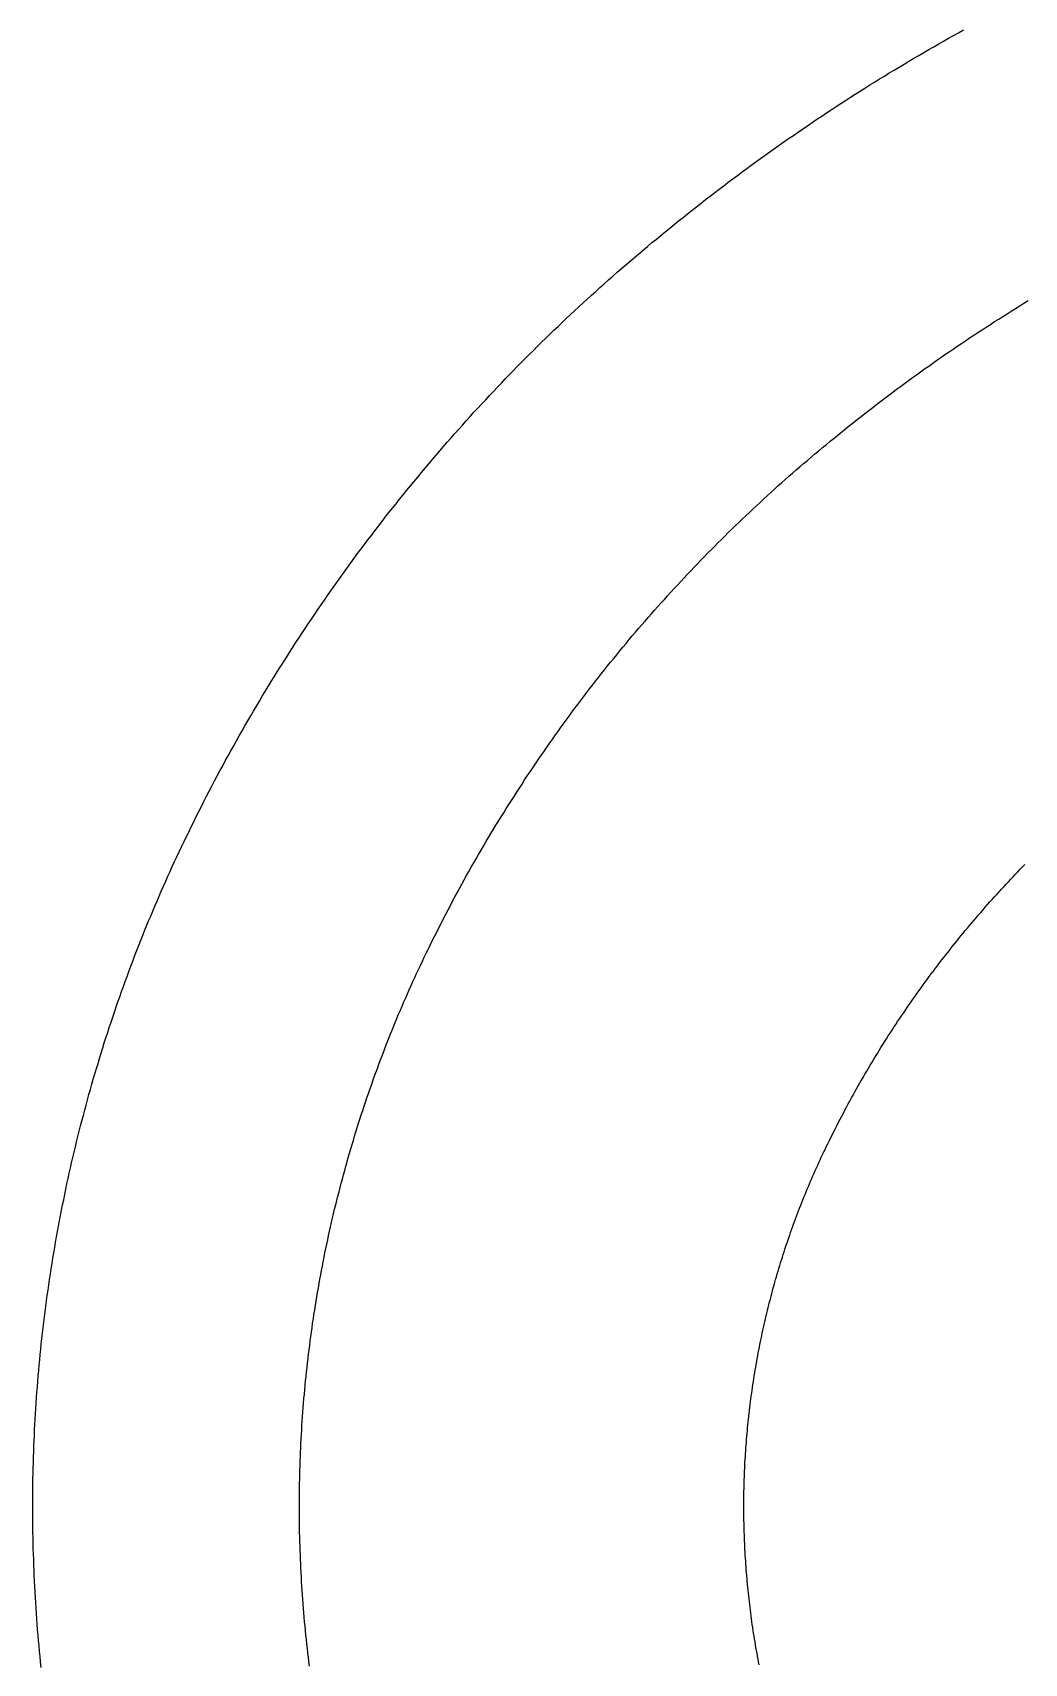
# Model space of a CAD drawing. Header units: millimetres. Extents: x 340 to 1003762, y 22 to 362022.
# Drawn here: x 613141.2 to 613238.7, y 290701.3 to 290861.5 of the extents above; entities that cross this region are included whole.
import ezdxf

# ---------------------------------------------------------------- set-up
doc = ezdxf.new("R2010")
doc.units = ezdxf.units.MM
for name, color, linetype in [('A-DEMOLICION SV', 40, 'Continuous'), ('LSBB_P_002 - PLANTA 1° NIVEL SALA DE VENTAS$0$A-Equipamiento acero inox', 8, 'Continuous'), ('LSBB_P_002 - PLANTA 1° NIVEL SALA DE VENTAS$0$A-TRAS-EQPM', 8, 'Continuous')]:
    doc.layers.add(name, color=color, linetype=linetype)

# ---------------------------------------------------------------- blocks, each defined once
blk = doc.blocks.new('LSBB_P_002 - PLANTA 1° NIVEL SALA DE VENTAS$0$laminadora')
at = {"layer": 'LSBB_P_002 - PLANTA 1° NIVEL SALA DE VENTAS$0$A-TRAS-EQPM'}
for p, q in [((-175632.964, 30483.412), (-175633.013, 30483.439)), ((-175632.915, 30483.385), (-175632.964, 30483.412)), ((-175632.865, 30483.357), (-175632.915, 30483.385)), ((-175632.817, 30483.33), (-175632.865, 30483.357)), ((-175632.768, 30483.302), (-175632.817, 30483.33)), ((-175632.719, 30483.274), (-175632.768, 30483.302)), ((-175632.67, 30483.246), (-175632.719, 30483.274)), ((-175632.621, 30483.217), (-175632.67, 30483.246)), ((-175632.573, 30483.189), (-175632.621, 30483.217)), ((-175632.524, 30483.161), (-175632.573, 30483.189)), ((-175632.476, 30483.132), (-175632.524, 30483.161)), ((-175632.428, 30483.103), (-175632.476, 30483.132)), ((-175632.379, 30483.074), (-175632.428, 30483.103)), ((-175632.331, 30483.045), (-175632.379, 30483.074)), ((-175632.283, 30483.016), (-175632.331, 30483.045)), ((-175632.235, 30482.986), (-175632.283, 30483.016)), ((-175632.187, 30482.957), (-175632.235, 30482.986)), ((-175632.139, 30482.927), (-175632.187, 30482.957)), ((-175632.092, 30482.898), (-175632.139, 30482.927)), ((-175632.044, 30482.868), (-175632.092, 30482.898)), ((-175631.996, 30482.838), (-175632.044, 30482.868)), ((-175631.949, 30482.807), (-175631.996, 30482.838)), ((-175631.902, 30482.777), (-175631.949, 30482.807)), ((-175631.854, 30482.747), (-175631.902, 30482.777)), ((-175631.807, 30482.716), (-175631.854, 30482.747)), ((-175631.76, 30482.685), (-175631.807, 30482.716)), ((-175631.713, 30482.655), (-175631.76, 30482.685)), ((-175631.666, 30482.624), (-175631.713, 30482.655)), ((-175631.619, 30482.592), (-175631.666, 30482.624)), ((-175631.572, 30482.561), (-175631.619, 30482.592)), ((-175631.526, 30482.53), (-175631.572, 30482.561)), ((-175631.479, 30482.498), (-175631.526, 30482.53)), ((-175631.432, 30482.467), (-175631.479, 30482.498)), ((-175631.386, 30482.435), (-175631.432, 30482.467)), ((-175631.34, 30482.403), (-175631.386, 30482.435)), ((-175631.293, 30482.371), (-175631.34, 30482.403)), ((-175631.247, 30482.339), (-175631.293, 30482.371)), ((-175631.201, 30482.306), (-175631.247, 30482.339)), ((-175631.155, 30482.274), (-175631.201, 30482.306)), ((-175631.109, 30482.241), (-175631.155, 30482.274)), ((-175631.064, 30482.208), (-175631.109, 30482.241)), ((-175631.018, 30482.176), (-175631.064, 30482.208)), ((-175630.972, 30482.143), (-175631.018, 30482.176)), ((-175630.927, 30482.11), (-175630.972, 30482.143)), ((-175630.882, 30482.076), (-175630.927, 30482.11)), ((-175630.836, 30482.043), (-175630.882, 30482.076)), ((-175630.791, 30482.009), (-175630.836, 30482.043)), ((-175630.746, 30481.976), (-175630.791, 30482.009)), ((-175630.701, 30481.942), (-175630.746, 30481.976)), ((-175630.656, 30481.908), (-175630.701, 30481.942)), ((-175630.611, 30481.874), (-175630.656, 30481.908)), ((-175630.567, 30481.84), (-175630.611, 30481.874)), ((-175630.522, 30481.806), (-175630.567, 30481.84)), ((-175630.477, 30481.771), (-175630.522, 30481.806)), ((-175630.433, 30481.737), (-175630.477, 30481.771)), ((-175630.389, 30481.702), (-175630.433, 30481.737)), ((-175630.345, 30481.667), (-175630.389, 30481.702)), ((-175630.3, 30481.632), (-175630.345, 30481.667)), ((-175630.256, 30481.597), (-175630.3, 30481.632)), ((-175630.213, 30481.562), (-175630.256, 30481.597)), ((-175630.169, 30481.527), (-175630.213, 30481.562)), ((-175630.125, 30481.491), (-175630.169, 30481.527)), ((-175630.081, 30481.456), (-175630.125, 30481.491)), ((-175630.038, 30481.42), (-175630.081, 30481.456)), ((-175629.994, 30481.384), (-175630.038, 30481.42)), ((-175629.951, 30481.349), (-175629.994, 30481.384)), ((-175629.908, 30481.312), (-175629.951, 30481.349)), ((-175629.865, 30481.276), (-175629.908, 30481.312)), ((-175629.822, 30481.24), (-175629.865, 30481.276)), ((-175629.779, 30481.204), (-175629.822, 30481.24)), ((-175629.736, 30481.167), (-175629.779, 30481.204)), ((-175629.694, 30481.13), (-175629.736, 30481.167)), ((-175629.651, 30481.094), (-175629.694, 30481.13)), ((-175629.609, 30481.057), (-175629.651, 30481.094)), ((-175629.566, 30481.02), (-175629.609, 30481.057)), ((-175629.524, 30480.982), (-175629.566, 30481.02)), ((-175629.482, 30480.945), (-175629.524, 30480.982)), ((-175629.44, 30480.908), (-175629.482, 30480.945)), ((-175629.398, 30480.87), (-175629.44, 30480.908)), ((-175629.357, 30480.832), (-175629.398, 30480.87)), ((-175633.605, 30480.753), (-175633.647, 30480.779)), ((-175633.564, 30480.728), (-175633.605, 30480.753)), ((-175633.523, 30480.702), (-175633.564, 30480.728)), ((-175633.481, 30480.676), (-175633.523, 30480.702)), ((-175629.315, 30480.794), (-175629.357, 30480.832)), ((-175629.274, 30480.756), (-175629.315, 30480.794)), ((-175629.232, 30480.718), (-175629.274, 30480.756)), ((-175629.191, 30480.68), (-175629.232, 30480.718)), ((-175633.44, 30480.65), (-175633.481, 30480.676)), ((-175633.399, 30480.624), (-175633.44, 30480.65)), ((-175633.358, 30480.598), (-175633.399, 30480.624)), ((-175633.317, 30480.572), (-175633.358, 30480.598)), ((-175633.276, 30480.545), (-175633.317, 30480.572)), ((-175633.235, 30480.519), (-175633.276, 30480.545)), ((-175629.15, 30480.642), (-175629.191, 30480.68)), ((-175629.109, 30480.603), (-175629.15, 30480.642)), ((-175629.068, 30480.564), (-175629.109, 30480.603)), ((-175629.028, 30480.526), (-175629.068, 30480.564)), ((-175633.194, 30480.492), (-175633.235, 30480.519)), ((-175633.153, 30480.466), (-175633.194, 30480.492)), ((-175633.112, 30480.439), (-175633.153, 30480.466)), ((-175633.072, 30480.412), (-175633.112, 30480.439)), ((-175633.031, 30480.385), (-175633.072, 30480.412)), ((-175632.991, 30480.357), (-175633.031, 30480.385)), ((-175628.987, 30480.487), (-175629.028, 30480.526)), ((-175628.947, 30480.448), (-175628.987, 30480.487)), ((-175628.906, 30480.408), (-175628.947, 30480.448)), ((-175628.866, 30480.369), (-175628.906, 30480.408)), ((-175632.95, 30480.33), (-175632.991, 30480.357)), ((-175632.91, 30480.303), (-175632.95, 30480.33)), ((-175632.87, 30480.275), (-175632.91, 30480.303)), ((-175632.83, 30480.248), (-175632.87, 30480.275)), ((-175632.79, 30480.22), (-175632.83, 30480.248)), ((-175632.75, 30480.192), (-175632.79, 30480.22)), ((-175628.826, 30480.33), (-175628.866, 30480.369)), ((-175628.786, 30480.29), (-175628.826, 30480.33)), ((-175628.746, 30480.25), (-175628.786, 30480.29)), ((-175628.706, 30480.211), (-175628.746, 30480.25)), ((-175632.71, 30480.164), (-175632.75, 30480.192)), ((-175632.67, 30480.136), (-175632.71, 30480.164)), ((-175632.63, 30480.108), (-175632.67, 30480.136)), ((-175632.591, 30480.079), (-175632.63, 30480.108)), ((-175632.551, 30480.051), (-175632.591, 30480.079)), ((-175628.667, 30480.171), (-175628.706, 30480.211)), ((-175628.627, 30480.13), (-175628.667, 30480.171)), ((-175628.588, 30480.09), (-175628.627, 30480.13)), ((-175628.549, 30480.05), (-175628.588, 30480.09)), ((-175632.512, 30480.022), (-175632.551, 30480.051)), ((-175632.472, 30479.993), (-175632.512, 30480.022)), ((-175632.433, 30479.965), (-175632.472, 30479.993)), ((-175632.394, 30479.936), (-175632.433, 30479.965)), ((-175632.355, 30479.907), (-175632.394, 30479.936)), ((-175632.316, 30479.878), (-175632.355, 30479.907)), ((-175628.51, 30480.009), (-175628.549, 30480.05)), ((-175628.471, 30479.969), (-175628.51, 30480.009)), ((-175628.432, 30479.928), (-175628.471, 30479.969)), ((-175628.394, 30479.887), (-175628.432, 30479.928)), ((-175632.277, 30479.848), (-175632.316, 30479.878)), ((-175632.238, 30479.819), (-175632.277, 30479.848)), ((-175632.199, 30479.79), (-175632.238, 30479.819)), ((-175632.16, 30479.76), (-175632.199, 30479.79)), ((-175632.122, 30479.73), (-175632.16, 30479.76)), ((-175628.355, 30479.846), (-175628.394, 30479.887)), ((-175628.317, 30479.805), (-175628.355, 30479.846)), ((-175628.278, 30479.764), (-175628.317, 30479.805)), ((-175628.24, 30479.723), (-175628.278, 30479.764)), ((-175632.083, 30479.7), (-175632.122, 30479.73)), ((-175632.044, 30479.671), (-175632.083, 30479.7)), ((-175632.006, 30479.641), (-175632.044, 30479.671)), ((-175631.968, 30479.61), (-175632.006, 30479.641)), ((-175631.93, 30479.58), (-175631.968, 30479.61)), ((-175631.891, 30479.55), (-175631.93, 30479.58)), ((-175628.202, 30479.681), (-175628.24, 30479.723)), ((-175628.164, 30479.64), (-175628.202, 30479.681)), ((-175628.127, 30479.598), (-175628.164, 30479.64)), ((-175628.089, 30479.556), (-175628.127, 30479.598)), ((-175631.853, 30479.519), (-175631.891, 30479.55)), ((-175631.815, 30479.489), (-175631.853, 30479.519)), ((-175631.778, 30479.458), (-175631.815, 30479.489)), ((-175631.74, 30479.427), (-175631.778, 30479.458)), ((-175631.702, 30479.396), (-175631.74, 30479.427)), ((-175628.052, 30479.514), (-175628.089, 30479.556)), ((-175628.014, 30479.472), (-175628.052, 30479.514)), ((-175627.977, 30479.43), (-175628.014, 30479.472)), ((-175627.94, 30479.388), (-175627.977, 30479.43)), ((-175631.665, 30479.365), (-175631.702, 30479.396)), ((-175631.627, 30479.334), (-175631.665, 30479.365)), ((-175631.59, 30479.303), (-175631.627, 30479.334)), ((-175631.552, 30479.272), (-175631.59, 30479.303)), ((-175631.515, 30479.24), (-175631.552, 30479.272)), ((-175627.903, 30479.345), (-175627.94, 30479.388)), ((-175627.866, 30479.303), (-175627.903, 30479.345)), ((-175627.83, 30479.26), (-175627.866, 30479.303)), ((-175627.793, 30479.217), (-175627.83, 30479.26)), ((-175631.478, 30479.209), (-175631.515, 30479.24)), ((-175631.441, 30479.177), (-175631.478, 30479.209)), ((-175631.405, 30479.146), (-175631.441, 30479.177)), ((-175631.368, 30479.115), (-175631.405, 30479.146)), ((-175631.332, 30479.083), (-175631.368, 30479.115)), ((-175627.757, 30479.174), (-175627.793, 30479.217)), ((-175627.721, 30479.131), (-175627.757, 30479.174)), ((-175627.685, 30479.088), (-175627.721, 30479.131)), ((-175631.296, 30479.052), (-175631.332, 30479.083)), ((-175631.261, 30479.02), (-175631.296, 30479.052)), ((-175631.225, 30478.988), (-175631.261, 30479.02)), ((-175631.189, 30478.957), (-175631.225, 30478.988)), ((-175631.154, 30478.925), (-175631.189, 30478.957)), ((-175627.649, 30479.045), (-175627.685, 30479.088)), ((-175627.613, 30479.002), (-175627.649, 30479.045)), ((-175627.577, 30478.958), (-175627.613, 30479.002)), ((-175627.542, 30478.915), (-175627.577, 30478.958)), ((-175631.118, 30478.892), (-175631.154, 30478.925)), ((-175631.083, 30478.86), (-175631.118, 30478.892)), ((-175631.048, 30478.828), (-175631.083, 30478.86)), ((-175631.013, 30478.796), (-175631.048, 30478.828)), ((-175630.977, 30478.763), (-175631.013, 30478.796)), ((-175627.506, 30478.871), (-175627.542, 30478.915)), ((-175627.471, 30478.827), (-175627.506, 30478.871)), ((-175627.436, 30478.783), (-175627.471, 30478.827)), ((-175627.401, 30478.739), (-175627.436, 30478.783)), ((-175630.943, 30478.73), (-175630.977, 30478.763)), ((-175630.908, 30478.698), (-175630.943, 30478.73)), ((-175630.873, 30478.665), (-175630.908, 30478.698)), ((-175630.838, 30478.632), (-175630.873, 30478.665)), ((-175630.804, 30478.599), (-175630.838, 30478.632)), ((-175627.366, 30478.695), (-175627.401, 30478.739)), ((-175627.331, 30478.651), (-175627.366, 30478.695)), ((-175627.297, 30478.606), (-175627.331, 30478.651)), ((-175630.77, 30478.566), (-175630.804, 30478.599)), ((-175630.735, 30478.532), (-175630.77, 30478.566)), ((-175630.701, 30478.499), (-175630.735, 30478.532)), ((-175630.667, 30478.465), (-175630.701, 30478.499)), ((-175630.633, 30478.432), (-175630.667, 30478.465)), ((-175627.263, 30478.562), (-175627.297, 30478.606)), ((-175627.228, 30478.517), (-175627.263, 30478.562)), ((-175627.194, 30478.472), (-175627.228, 30478.517)), ((-175627.16, 30478.428), (-175627.194, 30478.472)), ((-175630.599, 30478.398), (-175630.633, 30478.432)), ((-175630.565, 30478.364), (-175630.599, 30478.398)), ((-175630.532, 30478.33), (-175630.565, 30478.364)), ((-175630.498, 30478.296), (-175630.532, 30478.33)), ((-175630.465, 30478.262), (-175630.498, 30478.296)), ((-175627.126, 30478.383), (-175627.16, 30478.428)), ((-175627.093, 30478.338), (-175627.126, 30478.383)), ((-175627.059, 30478.293), (-175627.093, 30478.338)), ((-175627.026, 30478.247), (-175627.059, 30478.293)), ((-175630.432, 30478.227), (-175630.465, 30478.262)), ((-175630.398, 30478.193), (-175630.432, 30478.227)), ((-175630.365, 30478.159), (-175630.398, 30478.193)), ((-175630.332, 30478.124), (-175630.365, 30478.159)), ((-175626.993, 30478.202), (-175627.026, 30478.247)), ((-175626.959, 30478.156), (-175626.993, 30478.202)), ((-175626.927, 30478.111), (-175626.959, 30478.156)), ((-175630.3, 30478.089), (-175630.332, 30478.124)), ((-175630.267, 30478.054), (-175630.3, 30478.089)), ((-175630.234, 30478.019), (-175630.267, 30478.054)), ((-175630.202, 30477.984), (-175630.234, 30478.019)), ((-175630.169, 30477.949), (-175630.202, 30477.984)), ((-175626.894, 30478.065), (-175626.927, 30478.111)), ((-175626.861, 30478.019), (-175626.894, 30478.065)), ((-175626.829, 30477.974), (-175626.861, 30478.019)), ((-175626.796, 30477.928), (-175626.829, 30477.974)), ((-175630.137, 30477.914), (-175630.169, 30477.949)), ((-175630.105, 30477.879), (-175630.137, 30477.914)), ((-175630.073, 30477.843), (-175630.105, 30477.879)), ((-175630.041, 30477.808), (-175630.073, 30477.843)), ((-175626.764, 30477.881), (-175626.796, 30477.928)), ((-175626.732, 30477.835), (-175626.764, 30477.881)), ((-175626.7, 30477.789), (-175626.732, 30477.835)), ((-175630.009, 30477.772), (-175630.041, 30477.808)), ((-175629.977, 30477.736), (-175630.009, 30477.772)), ((-175629.946, 30477.7), (-175629.977, 30477.736)), ((-175629.914, 30477.665), (-175629.946, 30477.7)), ((-175629.883, 30477.628), (-175629.914, 30477.665)), ((-175626.668, 30477.743), (-175626.7, 30477.789)), ((-175626.637, 30477.696), (-175626.668, 30477.743)), ((-175626.605, 30477.649), (-175626.637, 30477.696)), ((-175626.574, 30477.603), (-175626.605, 30477.649)), ((-175629.851, 30477.592), (-175629.883, 30477.628)), ((-175629.82, 30477.556), (-175629.851, 30477.592)), ((-175629.789, 30477.52), (-175629.82, 30477.556)), ((-175629.758, 30477.483), (-175629.789, 30477.52)), ((-175626.543, 30477.556), (-175626.574, 30477.603)), ((-175626.512, 30477.509), (-175626.543, 30477.556)), ((-175626.481, 30477.462), (-175626.512, 30477.509)), ((-175629.728, 30477.447), (-175629.758, 30477.483)), ((-175629.697, 30477.41), (-175629.728, 30477.447)), ((-175629.666, 30477.373), (-175629.697, 30477.41)), ((-175629.636, 30477.336), (-175629.666, 30477.373)), ((-175629.606, 30477.299), (-175629.636, 30477.336)), ((-175626.45, 30477.415), (-175626.481, 30477.462)), ((-175626.42, 30477.368), (-175626.45, 30477.415)), ((-175626.389, 30477.32), (-175626.42, 30477.368)), ((-175629.575, 30477.262), (-175629.606, 30477.299)), ((-175629.545, 30477.225), (-175629.575, 30477.262)), ((-175629.515, 30477.188), (-175629.545, 30477.225)), ((-175629.485, 30477.151), (-175629.515, 30477.188)), ((-175626.359, 30477.273), (-175626.389, 30477.32)), ((-175626.329, 30477.225), (-175626.359, 30477.273)), ((-175626.299, 30477.178), (-175626.329, 30477.225)), ((-175626.269, 30477.13), (-175626.299, 30477.178)), ((-175629.456, 30477.113), (-175629.485, 30477.151)), ((-175629.426, 30477.076), (-175629.456, 30477.113)), ((-175629.397, 30477.038), (-175629.426, 30477.076)), ((-175629.367, 30477), (-175629.397, 30477.038)), ((-175626.239, 30477.082), (-175626.269, 30477.13)), ((-175626.21, 30477.035), (-175626.239, 30477.082)), ((-175626.181, 30476.987), (-175626.21, 30477.035)), ((-175629.338, 30476.962), (-175629.367, 30477)), ((-175629.309, 30476.925), (-175629.338, 30476.962)), ((-175629.28, 30476.887), (-175629.309, 30476.925)), ((-175629.251, 30476.848), (-175629.28, 30476.887)), ((-175629.222, 30476.81), (-175629.251, 30476.848)), ((-175626.151, 30476.938), (-175626.181, 30476.987)), ((-175626.122, 30476.89), (-175626.151, 30476.938)), ((-175626.094, 30476.842), (-175626.122, 30476.89)), ((-175629.194, 30476.772), (-175629.222, 30476.81)), ((-175629.165, 30476.734), (-175629.194, 30476.772)), ((-175629.137, 30476.695), (-175629.165, 30476.734)), ((-175629.109, 30476.657), (-175629.137, 30476.695)), ((-175626.065, 30476.794), (-175626.094, 30476.842)), ((-175626.036, 30476.745), (-175626.065, 30476.794)), ((-175626.008, 30476.697), (-175626.036, 30476.745)), ((-175625.98, 30476.648), (-175626.008, 30476.697)), ((-175629.08, 30476.618), (-175629.109, 30476.657)), ((-175629.052, 30476.579), (-175629.08, 30476.618)), ((-175629.025, 30476.54), (-175629.052, 30476.579)), ((-175628.997, 30476.501), (-175629.025, 30476.54)), ((-175625.952, 30476.599), (-175625.98, 30476.648)), ((-175625.924, 30476.551), (-175625.952, 30476.599)), ((-175625.896, 30476.502), (-175625.924, 30476.551)), ((-175628.969, 30476.462), (-175628.997, 30476.501)), ((-175628.942, 30476.423), (-175628.969, 30476.462)), ((-175628.914, 30476.384), (-175628.942, 30476.423)), ((-175628.887, 30476.345), (-175628.914, 30476.384)), ((-175625.868, 30476.453), (-175625.896, 30476.502)), ((-175625.841, 30476.404), (-175625.868, 30476.453)), ((-175625.814, 30476.354), (-175625.841, 30476.404)), ((-175628.86, 30476.306), (-175628.887, 30476.345)), ((-175628.833, 30476.266), (-175628.86, 30476.306)), ((-175628.806, 30476.227), (-175628.833, 30476.266)), ((-175628.779, 30476.187), (-175628.806, 30476.227)), ((-175625.786, 30476.305), (-175625.814, 30476.354)), ((-175625.759, 30476.256), (-175625.786, 30476.305)), ((-175625.733, 30476.206), (-175625.759, 30476.256)), ((-175628.753, 30476.147), (-175628.779, 30476.187)), ((-175628.726, 30476.107), (-175628.753, 30476.147)), ((-175628.7, 30476.068), (-175628.726, 30476.107)), ((-175628.674, 30476.028), (-175628.7, 30476.068)), ((-175625.706, 30476.157), (-175625.733, 30476.206)), ((-175625.679, 30476.107), (-175625.706, 30476.157)), ((-175625.653, 30476.058), (-175625.679, 30476.107)), ((-175625.627, 30476.008), (-175625.653, 30476.058)), ((-175628.648, 30475.988), (-175628.674, 30476.028)), ((-175628.622, 30475.947), (-175628.648, 30475.988)), ((-175628.596, 30475.907), (-175628.622, 30475.947)), ((-175628.57, 30475.867), (-175628.596, 30475.907)), ((-175625.601, 30475.958), (-175625.627, 30476.008)), ((-175625.575, 30475.908), (-175625.601, 30475.958)), ((-175625.549, 30475.858), (-175625.575, 30475.908)), ((-175628.544, 30475.827), (-175628.57, 30475.867)), ((-175628.519, 30475.786), (-175628.544, 30475.827)), ((-175628.494, 30475.746), (-175628.519, 30475.786)), ((-175628.468, 30475.705), (-175628.494, 30475.746)), ((-175625.524, 30475.808), (-175625.549, 30475.858)), ((-175625.498, 30475.758), (-175625.524, 30475.808)), ((-175625.473, 30475.708), (-175625.498, 30475.758)), ((-175628.443, 30475.664), (-175628.468, 30475.705)), ((-175628.418, 30475.623), (-175628.443, 30475.664)), ((-175628.394, 30475.583), (-175628.418, 30475.623)), ((-175628.369, 30475.542), (-175628.394, 30475.583)), ((-175625.448, 30475.657), (-175625.473, 30475.708)), ((-175625.423, 30475.607), (-175625.448, 30475.657)), ((-175625.399, 30475.556), (-175625.423, 30475.607)), ((-175628.344, 30475.501), (-175628.369, 30475.542)), ((-175628.32, 30475.46), (-175628.344, 30475.501)), ((-175628.296, 30475.418), (-175628.32, 30475.46)), ((-175628.272, 30475.377), (-175628.296, 30475.418)), ((-175625.374, 30475.506), (-175625.399, 30475.556)), ((-175625.351, 30475.458), (-175625.374, 30475.506)), ((-175625.328, 30475.41), (-175625.351, 30475.458)), ((-175625.305, 30475.362), (-175625.328, 30475.41)), ((-175628.248, 30475.336), (-175628.272, 30475.377)), ((-175628.224, 30475.294), (-175628.248, 30475.336)), ((-175628.2, 30475.253), (-175628.224, 30475.294)), ((-175628.176, 30475.211), (-175628.2, 30475.253)), ((-175625.283, 30475.314), (-175625.305, 30475.362)), ((-175625.26, 30475.266), (-175625.283, 30475.314)), ((-175625.238, 30475.217), (-175625.26, 30475.266)), ((-175633.593, 30475.214), (-175633.616, 30475.238)), ((-175633.569, 30475.19), (-175633.593, 30475.214)), ((-175633.546, 30475.166), (-175633.569, 30475.19)), ((-175633.523, 30475.141), (-175633.546, 30475.166)), ((-175633.499, 30475.117), (-175633.523, 30475.141)), ((-175633.476, 30475.092), (-175633.499, 30475.117)), ((-175633.453, 30475.068), (-175633.476, 30475.092)), ((-175628.153, 30475.17), (-175628.176, 30475.211)), ((-175628.13, 30475.128), (-175628.153, 30475.17)), ((-175628.106, 30475.086), (-175628.13, 30475.128)), ((-175628.083, 30475.044), (-175628.106, 30475.086)), ((-175625.216, 30475.169), (-175625.238, 30475.217)), ((-175625.194, 30475.121), (-175625.216, 30475.169)), ((-175625.173, 30475.072), (-175625.194, 30475.121)), ((-175633.43, 30475.043), (-175633.453, 30475.068)), ((-175633.407, 30475.018), (-175633.43, 30475.043)), ((-175633.384, 30474.994), (-175633.407, 30475.018)), ((-175633.361, 30474.969), (-175633.384, 30474.994)), ((-175633.339, 30474.944), (-175633.361, 30474.969)), ((-175633.316, 30474.919), (-175633.339, 30474.944)), ((-175628.06, 30475.002), (-175628.083, 30475.044)), ((-175628.038, 30474.96), (-175628.06, 30475.002)), ((-175628.015, 30474.918), (-175628.038, 30474.96)), ((-175625.151, 30475.024), (-175625.173, 30475.072)), ((-175625.13, 30474.975), (-175625.151, 30475.024)), ((-175625.109, 30474.926), (-175625.13, 30474.975)), ((-175625.088, 30474.878), (-175625.109, 30474.926)), ((-175633.293, 30474.894), (-175633.316, 30474.919)), ((-175633.271, 30474.869), (-175633.293, 30474.894)), ((-175633.249, 30474.843), (-175633.271, 30474.869)), ((-175633.226, 30474.818), (-175633.249, 30474.843)), ((-175633.204, 30474.793), (-175633.226, 30474.818)), ((-175633.182, 30474.767), (-175633.204, 30474.793)), ((-175633.16, 30474.742), (-175633.182, 30474.767)), ((-175627.992, 30474.876), (-175628.015, 30474.918)), ((-175627.97, 30474.834), (-175627.992, 30474.876)), ((-175627.948, 30474.792), (-175627.97, 30474.834)), ((-175627.926, 30474.749), (-175627.948, 30474.792)), ((-175625.067, 30474.829), (-175625.088, 30474.878)), ((-175625.046, 30474.78), (-175625.067, 30474.829)), ((-175625.026, 30474.731), (-175625.046, 30474.78)), ((-175633.138, 30474.716), (-175633.16, 30474.742)), ((-175633.116, 30474.69), (-175633.138, 30474.716)), ((-175633.094, 30474.665), (-175633.116, 30474.69)), ((-175633.072, 30474.639), (-175633.094, 30474.665)), ((-175633.051, 30474.613), (-175633.072, 30474.639)), ((-175633.029, 30474.587), (-175633.051, 30474.613)), ((-175627.904, 30474.707), (-175627.926, 30474.749)), ((-175627.882, 30474.664), (-175627.904, 30474.707)), ((-175627.86, 30474.622), (-175627.882, 30474.664)), ((-175627.839, 30474.579), (-175627.86, 30474.622)), ((-175625.005, 30474.682), (-175625.026, 30474.731)), ((-175624.985, 30474.633), (-175625.005, 30474.682)), ((-175624.965, 30474.584), (-175624.985, 30474.633)), ((-175633.008, 30474.561), (-175633.029, 30474.587)), ((-175632.986, 30474.535), (-175633.008, 30474.561)), ((-175632.965, 30474.509), (-175632.986, 30474.535)), ((-175632.944, 30474.482), (-175632.965, 30474.509)), ((-175632.922, 30474.456), (-175632.944, 30474.482)), ((-175632.901, 30474.43), (-175632.922, 30474.456)), ((-175627.817, 30474.536), (-175627.839, 30474.579)), ((-175627.796, 30474.493), (-175627.817, 30474.536)), ((-175627.775, 30474.451), (-175627.796, 30474.493)), ((-175627.754, 30474.408), (-175627.775, 30474.451)), ((-175624.945, 30474.534), (-175624.965, 30474.584)), ((-175624.926, 30474.485), (-175624.945, 30474.534)), ((-175624.906, 30474.436), (-175624.926, 30474.485)), ((-175632.88, 30474.403), (-175632.901, 30474.43)), ((-175632.86, 30474.377), (-175632.88, 30474.403)), ((-175632.839, 30474.35), (-175632.86, 30474.377)), ((-175632.818, 30474.324), (-175632.839, 30474.35)), ((-175632.797, 30474.297), (-175632.818, 30474.324)), ((-175632.777, 30474.27), (-175632.797, 30474.297)), ((-175627.733, 30474.365), (-175627.754, 30474.408)), ((-175627.714, 30474.325), (-175627.733, 30474.365)), ((-175627.695, 30474.286), (-175627.714, 30474.325)), ((-175627.676, 30474.246), (-175627.695, 30474.286)), ((-175624.887, 30474.386), (-175624.906, 30474.436)), ((-175624.868, 30474.337), (-175624.887, 30474.386)), ((-175624.849, 30474.287), (-175624.868, 30474.337)), ((-175624.83, 30474.237), (-175624.849, 30474.287)), ((-175632.756, 30474.243), (-175632.777, 30474.27)), ((-175632.736, 30474.217), (-175632.756, 30474.243)), ((-175632.716, 30474.19), (-175632.736, 30474.217)), ((-175632.695, 30474.163), (-175632.716, 30474.19)), ((-175632.675, 30474.135), (-175632.695, 30474.163)), ((-175632.655, 30474.108), (-175632.675, 30474.135)), ((-175627.657, 30474.206), (-175627.676, 30474.246)), ((-175627.639, 30474.166), (-175627.657, 30474.206)), ((-175627.621, 30474.126), (-175627.639, 30474.166)), ((-175627.602, 30474.087), (-175627.621, 30474.126)), ((-175624.812, 30474.187), (-175624.83, 30474.237)), ((-175624.793, 30474.138), (-175624.812, 30474.187)), ((-175624.775, 30474.088), (-175624.793, 30474.138)), ((-175632.635, 30474.081), (-175632.655, 30474.108)), ((-175632.615, 30474.054), (-175632.635, 30474.081)), ((-175632.596, 30474.026), (-175632.615, 30474.054)), ((-175632.576, 30473.999), (-175632.596, 30474.026)), ((-175632.556, 30473.972), (-175632.576, 30473.999)), ((-175632.537, 30473.944), (-175632.556, 30473.972)), ((-175627.584, 30474.047), (-175627.602, 30474.087)), ((-175627.566, 30474.006), (-175627.584, 30474.047)), ((-175627.549, 30473.966), (-175627.566, 30474.006)), ((-175627.531, 30473.926), (-175627.549, 30473.966)), ((-175624.757, 30474.038), (-175624.775, 30474.088)), ((-175624.739, 30473.988), (-175624.757, 30474.038)), ((-175624.722, 30473.938), (-175624.739, 30473.988)), ((-175632.518, 30473.916), (-175632.537, 30473.944)), ((-175632.498, 30473.889), (-175632.518, 30473.916)), ((-175632.479, 30473.861), (-175632.498, 30473.889)), ((-175632.46, 30473.833), (-175632.479, 30473.861)), ((-175632.441, 30473.805), (-175632.46, 30473.833)), ((-175632.422, 30473.777), (-175632.441, 30473.805)), ((-175627.513, 30473.886), (-175627.531, 30473.926)), ((-175627.496, 30473.846), (-175627.513, 30473.886)), ((-175627.479, 30473.805), (-175627.496, 30473.846)), ((-175627.462, 30473.765), (-175627.479, 30473.805)), ((-175624.704, 30473.888), (-175624.722, 30473.938)), ((-175624.687, 30473.838), (-175624.704, 30473.888)), ((-175624.67, 30473.787), (-175624.687, 30473.838)), ((-175632.403, 30473.749), (-175632.422, 30473.777)), ((-175632.384, 30473.721), (-175632.403, 30473.749)), ((-175632.365, 30473.693), (-175632.384, 30473.721)), ((-175632.347, 30473.665), (-175632.365, 30473.693)), ((-175632.328, 30473.637), (-175632.347, 30473.665)), ((-175627.445, 30473.724), (-175627.462, 30473.765)), ((-175627.428, 30473.684), (-175627.445, 30473.724)), ((-175627.411, 30473.643), (-175627.428, 30473.684)), ((-175627.395, 30473.603), (-175627.411, 30473.643)), ((-175624.653, 30473.737), (-175624.67, 30473.787)), ((-175624.636, 30473.687), (-175624.653, 30473.737)), ((-175624.619, 30473.636), (-175624.636, 30473.687)), ((-175632.31, 30473.609), (-175632.328, 30473.637)), ((-175632.292, 30473.58), (-175632.31, 30473.609)), ((-175632.273, 30473.552), (-175632.292, 30473.58)), ((-175632.255, 30473.524), (-175632.273, 30473.552)), ((-175632.237, 30473.495), (-175632.255, 30473.524)), ((-175632.219, 30473.467), (-175632.237, 30473.495)), ((-175627.379, 30473.562), (-175627.395, 30473.603)), ((-175627.362, 30473.521), (-175627.379, 30473.562)), ((-175627.346, 30473.48), (-175627.362, 30473.521)), ((-175624.603, 30473.586), (-175624.619, 30473.636)), ((-175624.586, 30473.535), (-175624.603, 30473.586)), ((-175624.57, 30473.485), (-175624.586, 30473.535)), ((-175624.554, 30473.434), (-175624.57, 30473.485)), ((-175632.201, 30473.438), (-175632.219, 30473.467)), ((-175632.183, 30473.409), (-175632.201, 30473.438)), ((-175632.166, 30473.38), (-175632.183, 30473.409)), ((-175632.148, 30473.352), (-175632.166, 30473.38)), ((-175632.131, 30473.323), (-175632.148, 30473.352)), ((-175632.113, 30473.294), (-175632.131, 30473.323)), ((-175627.33, 30473.439), (-175627.346, 30473.48)), ((-175627.315, 30473.398), (-175627.33, 30473.439)), ((-175627.299, 30473.357), (-175627.315, 30473.398)), ((-175627.283, 30473.316), (-175627.299, 30473.357)), ((-175624.539, 30473.383), (-175624.554, 30473.434)), ((-175624.523, 30473.332), (-175624.539, 30473.383)), ((-175624.508, 30473.282), (-175624.523, 30473.332)), ((-175632.096, 30473.265), (-175632.113, 30473.294)), ((-175632.079, 30473.236), (-175632.096, 30473.265)), ((-175632.062, 30473.207), (-175632.079, 30473.236)), ((-175632.044, 30473.178), (-175632.062, 30473.207)), ((-175632.028, 30473.149), (-175632.044, 30473.178)), ((-175627.268, 30473.275), (-175627.283, 30473.316)), ((-175627.253, 30473.234), (-175627.268, 30473.275)), ((-175627.238, 30473.193), (-175627.253, 30473.234)), ((-175627.223, 30473.152), (-175627.238, 30473.193)), ((-175624.492, 30473.231), (-175624.508, 30473.282)), ((-175624.477, 30473.18), (-175624.492, 30473.231)), ((-175624.462, 30473.129), (-175624.477, 30473.18)), ((-175632.011, 30473.119), (-175632.028, 30473.149)), ((-175631.994, 30473.09), (-175632.011, 30473.119)), ((-175631.977, 30473.061), (-175631.994, 30473.09)), ((-175631.961, 30473.031), (-175631.977, 30473.061)), ((-175631.944, 30473.002), (-175631.961, 30473.031)), ((-175631.928, 30472.972), (-175631.944, 30473.002)), ((-175627.208, 30473.11), (-175627.223, 30473.152)), ((-175627.194, 30473.069), (-175627.208, 30473.11)), ((-175627.179, 30473.027), (-175627.194, 30473.069)), ((-175627.165, 30472.986), (-175627.179, 30473.027)), ((-175624.448, 30473.078), (-175624.462, 30473.129)), ((-175624.433, 30473.027), (-175624.448, 30473.078)), ((-175624.419, 30472.976), (-175624.433, 30473.027)), ((-175631.912, 30472.943), (-175631.928, 30472.972)), ((-175631.895, 30472.913), (-175631.912, 30472.943)), ((-175631.879, 30472.884), (-175631.895, 30472.913)), ((-175631.863, 30472.854), (-175631.879, 30472.884)), ((-175631.847, 30472.824), (-175631.863, 30472.854)), ((-175627.15, 30472.944), (-175627.165, 30472.986)), ((-175627.136, 30472.903), (-175627.15, 30472.944)), ((-175627.123, 30472.861), (-175627.136, 30472.903)), ((-175627.109, 30472.819), (-175627.123, 30472.861)), ((-175624.405, 30472.924), (-175624.419, 30472.976)), ((-175624.391, 30472.873), (-175624.405, 30472.924)), ((-175624.377, 30472.822), (-175624.391, 30472.873)), ((-175631.832, 30472.794), (-175631.847, 30472.824)), ((-175631.816, 30472.764), (-175631.832, 30472.794)), ((-175631.8, 30472.734), (-175631.816, 30472.764)), ((-175631.785, 30472.705), (-175631.8, 30472.734)), ((-175631.769, 30472.675), (-175631.785, 30472.705)), ((-175627.095, 30472.778), (-175627.109, 30472.819)), ((-175627.082, 30472.736), (-175627.095, 30472.778)), ((-175627.068, 30472.694), (-175627.082, 30472.736)), ((-175627.055, 30472.652), (-175627.068, 30472.694)), ((-175624.364, 30472.771), (-175624.377, 30472.822)), ((-175624.35, 30472.719), (-175624.364, 30472.771)), ((-175624.337, 30472.668), (-175624.35, 30472.719)), ((-175631.754, 30472.644), (-175631.769, 30472.675)), ((-175631.739, 30472.614), (-175631.754, 30472.644)), ((-175631.724, 30472.584), (-175631.739, 30472.614)), ((-175631.709, 30472.554), (-175631.724, 30472.584)), ((-175631.694, 30472.524), (-175631.709, 30472.554)), ((-175631.679, 30472.493), (-175631.694, 30472.524)), ((-175627.042, 30472.61), (-175627.055, 30472.652)), ((-175627.029, 30472.568), (-175627.042, 30472.61)), ((-175627.017, 30472.526), (-175627.029, 30472.568)), ((-175627.004, 30472.484), (-175627.017, 30472.526)), ((-175624.324, 30472.616), (-175624.337, 30472.668)), ((-175624.311, 30472.565), (-175624.324, 30472.616)), ((-175624.298, 30472.513), (-175624.311, 30472.565)), ((-175631.664, 30472.463), (-175631.679, 30472.493)), ((-175631.652, 30472.437), (-175631.664, 30472.463)), ((-175631.639, 30472.412), (-175631.652, 30472.437)), ((-175631.627, 30472.386), (-175631.639, 30472.412)), ((-175631.615, 30472.36), (-175631.627, 30472.386)), ((-175626.992, 30472.442), (-175627.004, 30472.484)), ((-175626.979, 30472.4), (-175626.992, 30472.442)), ((-175626.967, 30472.358), (-175626.979, 30472.4)), ((-175624.286, 30472.462), (-175624.298, 30472.513)), ((-175624.273, 30472.41), (-175624.286, 30472.462)), ((-175624.261, 30472.358), (-175624.273, 30472.41)), ((-175631.603, 30472.334), (-175631.615, 30472.36)), ((-175631.591, 30472.308), (-175631.603, 30472.334)), ((-175631.579, 30472.282), (-175631.591, 30472.308)), ((-175631.568, 30472.256), (-175631.579, 30472.282)), ((-175631.556, 30472.23), (-175631.568, 30472.256)), ((-175631.544, 30472.204), (-175631.556, 30472.23)), ((-175631.533, 30472.178), (-175631.544, 30472.204)), ((-175626.955, 30472.316), (-175626.967, 30472.358)), ((-175626.943, 30472.274), (-175626.955, 30472.316)), ((-175626.932, 30472.231), (-175626.943, 30472.274)), ((-175626.92, 30472.189), (-175626.932, 30472.231)), ((-175624.249, 30472.307), (-175624.261, 30472.358)), ((-175624.238, 30472.255), (-175624.249, 30472.307)), ((-175624.226, 30472.203), (-175624.238, 30472.255)), ((-175624.214, 30472.151), (-175624.226, 30472.203)), ((-175631.521, 30472.152), (-175631.533, 30472.178)), ((-175631.51, 30472.126), (-175631.521, 30472.152)), ((-175631.499, 30472.099), (-175631.51, 30472.126)), ((-175631.488, 30472.073), (-175631.499, 30472.099)), ((-175631.477, 30472.047), (-175631.488, 30472.073)), ((-175631.466, 30472.02), (-175631.477, 30472.047)), ((-175626.909, 30472.146), (-175626.92, 30472.189)), ((-175626.898, 30472.104), (-175626.909, 30472.146)), ((-175626.886, 30472.062), (-175626.898, 30472.104)), ((-175626.876, 30472.019), (-175626.886, 30472.062)), ((-175624.203, 30472.099), (-175624.214, 30472.151)), ((-175624.192, 30472.047), (-175624.203, 30472.099)), ((-175624.181, 30471.995), (-175624.192, 30472.047)), ((-175631.455, 30471.994), (-175631.466, 30472.02)), ((-175631.444, 30471.967), (-175631.455, 30471.994)), ((-175631.434, 30471.941), (-175631.444, 30471.967)), ((-175631.423, 30471.914), (-175631.434, 30471.941)), ((-175631.413, 30471.888), (-175631.423, 30471.914)), ((-175631.402, 30471.861), (-175631.413, 30471.888)), ((-175626.865, 30471.977), (-175626.876, 30472.019)), ((-175626.854, 30471.934), (-175626.865, 30471.977)), ((-175626.844, 30471.891), (-175626.854, 30471.934)), ((-175626.833, 30471.849), (-175626.844, 30471.891)), ((-175624.171, 30471.943), (-175624.181, 30471.995)), ((-175624.16, 30471.891), (-175624.171, 30471.943)), ((-175624.15, 30471.839), (-175624.16, 30471.891)), ((-175631.392, 30471.835), (-175631.402, 30471.861)), ((-175631.382, 30471.808), (-175631.392, 30471.835)), ((-175631.372, 30471.781), (-175631.382, 30471.808)), ((-175631.362, 30471.755), (-175631.372, 30471.781)), ((-175631.352, 30471.728), (-175631.362, 30471.755)), ((-175631.342, 30471.701), (-175631.352, 30471.728)), ((-175626.823, 30471.806), (-175626.833, 30471.849)), ((-175626.813, 30471.763), (-175626.823, 30471.806)), ((-175626.803, 30471.721), (-175626.813, 30471.763)), ((-175626.793, 30471.678), (-175626.803, 30471.721)), ((-175624.14, 30471.787), (-175624.15, 30471.839)), ((-175624.13, 30471.735), (-175624.14, 30471.787)), ((-175624.12, 30471.683), (-175624.13, 30471.735)), ((-175631.333, 30471.674), (-175631.342, 30471.701)), ((-175631.323, 30471.647), (-175631.333, 30471.674)), ((-175631.313, 30471.62), (-175631.323, 30471.647)), ((-175631.304, 30471.593), (-175631.313, 30471.62)), ((-175631.295, 30471.567), (-175631.304, 30471.593)), ((-175631.285, 30471.54), (-175631.295, 30471.567)), ((-175626.784, 30471.635), (-175626.793, 30471.678)), ((-175626.774, 30471.592), (-175626.784, 30471.635)), ((-175626.765, 30471.549), (-175626.774, 30471.592)), ((-175624.11, 30471.631), (-175624.12, 30471.683)), ((-175624.101, 30471.578), (-175624.11, 30471.631)), ((-175624.092, 30471.526), (-175624.101, 30471.578)), ((-175631.276, 30471.512), (-175631.285, 30471.54)), ((-175631.267, 30471.485), (-175631.276, 30471.512)), ((-175631.258, 30471.458), (-175631.267, 30471.485)), ((-175631.249, 30471.431), (-175631.258, 30471.458)), ((-175631.241, 30471.404), (-175631.249, 30471.431)), ((-175631.232, 30471.377), (-175631.241, 30471.404)), ((-175626.756, 30471.506), (-175626.765, 30471.549)), ((-175626.747, 30471.463), (-175626.756, 30471.506)), ((-175626.738, 30471.42), (-175626.747, 30471.463)), ((-175626.729, 30471.377), (-175626.738, 30471.42)), ((-175624.083, 30471.474), (-175624.092, 30471.526)), ((-175624.074, 30471.421), (-175624.083, 30471.474)), ((-175624.065, 30471.369), (-175624.074, 30471.421)), ((-175631.224, 30471.35), (-175631.232, 30471.377)), ((-175631.215, 30471.322), (-175631.224, 30471.35)), ((-175631.207, 30471.295), (-175631.215, 30471.322)), ((-175631.198, 30471.268), (-175631.207, 30471.295)), ((-175631.19, 30471.24), (-175631.198, 30471.268)), ((-175631.182, 30471.213), (-175631.19, 30471.24)), ((-175626.721, 30471.334), (-175626.729, 30471.377)), ((-175626.713, 30471.291), (-175626.721, 30471.334)), ((-175626.704, 30471.248), (-175626.713, 30471.291)), ((-175626.696, 30471.205), (-175626.704, 30471.248)), ((-175624.057, 30471.317), (-175624.065, 30471.369)), ((-175624.048, 30471.264), (-175624.057, 30471.317)), ((-175624.04, 30471.212), (-175624.048, 30471.264)), ((-175631.174, 30471.186), (-175631.182, 30471.213)), ((-175631.166, 30471.158), (-175631.174, 30471.186)), ((-175631.159, 30471.131), (-175631.166, 30471.158)), ((-175631.151, 30471.103), (-175631.159, 30471.131)), ((-175631.143, 30471.076), (-175631.151, 30471.103)), ((-175626.688, 30471.162), (-175626.696, 30471.205)), ((-175626.681, 30471.119), (-175626.688, 30471.162)), ((-175626.673, 30471.075), (-175626.681, 30471.119)), ((-175624.032, 30471.159), (-175624.04, 30471.212)), ((-175624.025, 30471.107), (-175624.032, 30471.159)), ((-175624.017, 30471.054), (-175624.025, 30471.107)), ((-175631.136, 30471.048), (-175631.143, 30471.076)), ((-175631.128, 30471.021), (-175631.136, 30471.048)), ((-175631.121, 30470.993), (-175631.128, 30471.021)), ((-175631.114, 30470.966), (-175631.121, 30470.993)), ((-175631.107, 30470.938), (-175631.114, 30470.966)), ((-175631.1, 30470.91), (-175631.107, 30470.938)), ((-175626.665, 30471.032), (-175626.673, 30471.075)), ((-175626.658, 30470.989), (-175626.665, 30471.032)), ((-175626.651, 30470.946), (-175626.658, 30470.989)), ((-175626.644, 30470.902), (-175626.651, 30470.946)), ((-175624.01, 30471.001), (-175624.017, 30471.054)), ((-175624.002, 30470.949), (-175624.01, 30471.001)), ((-175623.995, 30470.896), (-175624.002, 30470.949)), ((-175631.093, 30470.883), (-175631.1, 30470.91)), ((-175631.086, 30470.855), (-175631.093, 30470.883)), ((-175631.079, 30470.827), (-175631.086, 30470.855)), ((-175631.073, 30470.799), (-175631.079, 30470.827)), ((-175631.066, 30470.772), (-175631.073, 30470.799)), ((-175631.06, 30470.744), (-175631.066, 30470.772)), ((-175626.637, 30470.859), (-175626.644, 30470.902)), ((-175626.63, 30470.816), (-175626.637, 30470.859)), ((-175626.624, 30470.772), (-175626.63, 30470.816)), ((-175626.617, 30470.729), (-175626.624, 30470.772)), ((-175623.989, 30470.844), (-175623.995, 30470.896)), ((-175623.982, 30470.791), (-175623.989, 30470.844)), ((-175623.975, 30470.738), (-175623.982, 30470.791)), ((-175631.053, 30470.716), (-175631.06, 30470.744)), ((-175631.047, 30470.688), (-175631.053, 30470.716)), ((-175631.041, 30470.66), (-175631.047, 30470.688)), ((-175631.035, 30470.632), (-175631.041, 30470.66)), ((-175631.029, 30470.604), (-175631.035, 30470.632)), ((-175631.023, 30470.577), (-175631.029, 30470.604)), ((-175626.611, 30470.685), (-175626.617, 30470.729)), ((-175626.605, 30470.642), (-175626.611, 30470.685)), ((-175626.599, 30470.598), (-175626.605, 30470.642)), ((-175626.593, 30470.555), (-175626.599, 30470.598)), ((-175623.969, 30470.685), (-175623.975, 30470.738)), ((-175623.963, 30470.633), (-175623.969, 30470.685)), ((-175623.957, 30470.58), (-175623.963, 30470.633)), ((-175631.017, 30470.549), (-175631.023, 30470.577)), ((-175631.012, 30470.521), (-175631.017, 30470.549)), ((-175631.006, 30470.493), (-175631.012, 30470.521)), ((-175631.001, 30470.465), (-175631.006, 30470.493)), ((-175630.995, 30470.437), (-175631.001, 30470.465)), ((-175626.588, 30470.511), (-175626.593, 30470.555)), ((-175626.582, 30470.468), (-175626.588, 30470.511)), ((-175626.577, 30470.424), (-175626.582, 30470.468)), ((-175623.951, 30470.527), (-175623.957, 30470.58)), ((-175623.946, 30470.474), (-175623.951, 30470.527)), ((-175623.941, 30470.422), (-175623.946, 30470.474)), ((-175630.99, 30470.409), (-175630.995, 30470.437)), ((-175630.985, 30470.38), (-175630.99, 30470.409)), ((-175630.98, 30470.352), (-175630.985, 30470.38)), ((-175630.975, 30470.324), (-175630.98, 30470.352)), ((-175630.97, 30470.296), (-175630.975, 30470.324)), ((-175630.965, 30470.268), (-175630.97, 30470.296)), ((-175626.572, 30470.381), (-175626.577, 30470.424)), ((-175626.567, 30470.337), (-175626.572, 30470.381)), ((-175626.562, 30470.293), (-175626.567, 30470.337)), ((-175626.557, 30470.25), (-175626.562, 30470.293)), ((-175623.935, 30470.369), (-175623.941, 30470.422)), ((-175623.93, 30470.316), (-175623.935, 30470.369)), ((-175623.926, 30470.263), (-175623.93, 30470.316)), ((-175630.961, 30470.24), (-175630.965, 30470.268)), ((-175630.956, 30470.212), (-175630.961, 30470.24)), ((-175630.952, 30470.184), (-175630.956, 30470.212)), ((-175630.947, 30470.155), (-175630.952, 30470.184)), ((-175630.943, 30470.127), (-175630.947, 30470.155)), ((-175630.939, 30470.099), (-175630.943, 30470.127)), ((-175626.552, 30470.206), (-175626.557, 30470.25)), ((-175626.548, 30470.162), (-175626.552, 30470.206)), ((-175626.544, 30470.119), (-175626.548, 30470.162)), ((-175626.54, 30470.075), (-175626.544, 30470.119)), ((-175623.921, 30470.21), (-175623.926, 30470.263)), ((-175623.917, 30470.157), (-175623.921, 30470.21)), ((-175623.912, 30470.104), (-175623.917, 30470.157)), ((-175630.935, 30470.071), (-175630.939, 30470.099)), ((-175630.931, 30470.042), (-175630.935, 30470.071)), ((-175630.927, 30470.014), (-175630.931, 30470.042)), ((-175630.923, 30469.986), (-175630.927, 30470.014)), ((-175630.919, 30469.958), (-175630.923, 30469.986)), ((-175630.916, 30469.929), (-175630.919, 30469.958)), ((-175626.536, 30470.031), (-175626.54, 30470.075)), ((-175626.532, 30469.988), (-175626.536, 30470.031)), ((-175626.528, 30469.944), (-175626.532, 30469.988)), ((-175623.908, 30470.051), (-175623.912, 30470.104)), ((-175623.905, 30469.998), (-175623.908, 30470.051)), ((-175623.901, 30469.945), (-175623.905, 30469.998)), ((-175630.912, 30469.901), (-175630.916, 30469.929)), ((-175630.909, 30469.873), (-175630.912, 30469.901)), ((-175630.906, 30469.844), (-175630.909, 30469.873)), ((-175630.903, 30469.816), (-175630.906, 30469.844)), ((-175630.9, 30469.787), (-175630.903, 30469.816)), ((-175626.525, 30469.9), (-175626.528, 30469.944)), ((-175626.521, 30469.856), (-175626.525, 30469.9)), ((-175626.518, 30469.813), (-175626.521, 30469.856)), ((-175626.515, 30469.769), (-175626.518, 30469.813)), ((-175623.897, 30469.892), (-175623.901, 30469.945)), ((-175623.894, 30469.839), (-175623.897, 30469.892)), ((-175623.891, 30469.786), (-175623.894, 30469.839)), ((-175630.897, 30469.759), (-175630.9, 30469.787)), ((-175630.894, 30469.731), (-175630.897, 30469.759)), ((-175630.891, 30469.702), (-175630.894, 30469.731)), ((-175630.888, 30469.674), (-175630.891, 30469.702)), ((-175630.886, 30469.645), (-175630.888, 30469.674)), ((-175630.883, 30469.617), (-175630.886, 30469.645)), ((-175626.512, 30469.725), (-175626.515, 30469.769)), ((-175626.51, 30469.681), (-175626.512, 30469.725)), ((-175626.507, 30469.637), (-175626.51, 30469.681)), ((-175626.505, 30469.594), (-175626.507, 30469.637)), ((-175623.888, 30469.733), (-175623.891, 30469.786)), ((-175623.885, 30469.68), (-175623.888, 30469.733)), ((-175623.883, 30469.627), (-175623.885, 30469.68)), ((-175630.881, 30469.589), (-175630.883, 30469.617)), ((-175630.879, 30469.56), (-175630.881, 30469.589)), ((-175630.876, 30469.532), (-175630.879, 30469.56)), ((-175630.874, 30469.503), (-175630.876, 30469.532)), ((-175630.872, 30469.475), (-175630.874, 30469.503)), ((-175626.502, 30469.55), (-175626.505, 30469.594)), ((-175626.5, 30469.506), (-175626.502, 30469.55)), ((-175626.498, 30469.462), (-175626.5, 30469.506)), ((-175623.88, 30469.574), (-175623.883, 30469.627)), ((-175623.878, 30469.521), (-175623.88, 30469.574)), ((-175623.876, 30469.468), (-175623.878, 30469.521)), ((-175630.87, 30469.446), (-175630.872, 30469.475)), ((-175630.869, 30469.418), (-175630.87, 30469.446)), ((-175630.867, 30469.389), (-175630.869, 30469.418)), ((-175630.865, 30469.361), (-175630.867, 30469.389)), ((-175630.864, 30469.332), (-175630.865, 30469.361)), ((-175630.863, 30469.304), (-175630.864, 30469.332)), ((-175626.496, 30469.418), (-175626.498, 30469.462)), ((-175626.495, 30469.374), (-175626.496, 30469.418)), ((-175626.493, 30469.331), (-175626.495, 30469.374)), ((-175626.492, 30469.287), (-175626.493, 30469.331)), ((-175623.874, 30469.415), (-175623.876, 30469.468)), ((-175623.873, 30469.362), (-175623.874, 30469.415)), ((-175623.871, 30469.309), (-175623.873, 30469.362)), ((-175630.861, 30469.275), (-175630.863, 30469.304)), ((-175630.86, 30469.247), (-175630.861, 30469.275)), ((-175630.859, 30469.218), (-175630.86, 30469.247)), ((-175630.858, 30469.19), (-175630.859, 30469.218)), ((-175630.857, 30469.161), (-175630.858, 30469.19)), ((-175630.857, 30469.133), (-175630.857, 30469.161)), ((-175626.491, 30469.243), (-175626.492, 30469.287)), ((-175626.49, 30469.199), (-175626.491, 30469.243)), ((-175626.489, 30469.155), (-175626.49, 30469.199)), ((-175626.488, 30469.111), (-175626.489, 30469.155)), ((-175623.87, 30469.256), (-175623.871, 30469.309)), ((-175623.869, 30469.203), (-175623.87, 30469.256)), ((-175623.868, 30469.15), (-175623.869, 30469.203)), ((-175630.856, 30469.104), (-175630.857, 30469.133)), ((-175630.855, 30469.076), (-175630.856, 30469.104)), ((-175630.855, 30469.047), (-175630.855, 30469.076)), ((-175630.854, 30469.019), (-175630.855, 30469.047)), ((-175630.854, 30468.99), (-175630.854, 30469.019)), ((-175626.488, 30469.067), (-175626.488, 30469.111)), ((-175626.487, 30469.023), (-175626.488, 30469.067)), ((-175626.487, 30468.98), (-175626.487, 30469.023)), ((-175623.868, 30469.097), (-175623.868, 30469.15)), ((-175623.867, 30469.044), (-175623.868, 30469.097)), ((-175623.867, 30468.99), (-175623.867, 30469.044)), ((-175630.855, 30468.819), (-175630.854, 30468.847)), ((-175630.854, 30468.962), (-175630.854, 30468.99)), ((-175630.854, 30468.933), (-175630.854, 30468.962)), ((-175630.854, 30468.904), (-175630.854, 30468.933)), ((-175630.854, 30468.876), (-175630.854, 30468.904)), ((-175630.854, 30468.847), (-175630.854, 30468.876)), ((-175626.487, 30468.936), (-175626.487, 30468.98)), ((-175626.487, 30468.892), (-175626.487, 30468.936)), ((-175626.487, 30468.848), (-175626.487, 30468.892)), ((-175626.487, 30468.804), (-175626.487, 30468.848)), ((-175623.867, 30468.937), (-175623.867, 30468.99)), ((-175623.867, 30468.884), (-175623.867, 30468.937)), ((-175623.867, 30468.831), (-175623.867, 30468.884)), ((-175630.859, 30468.648), (-175630.858, 30468.676)), ((-175630.858, 30468.676), (-175630.857, 30468.705)), ((-175630.857, 30468.705), (-175630.856, 30468.733)), ((-175630.856, 30468.762), (-175630.855, 30468.79)), ((-175630.856, 30468.733), (-175630.856, 30468.762)), ((-175630.855, 30468.79), (-175630.855, 30468.819)), ((-175626.489, 30468.716), (-175626.488, 30468.76)), ((-175626.489, 30468.672), (-175626.489, 30468.716)), ((-175626.488, 30468.76), (-175626.487, 30468.804)), ((-175623.869, 30468.672), (-175623.868, 30468.725)), ((-175623.868, 30468.725), (-175623.867, 30468.778)), ((-175623.867, 30468.778), (-175623.867, 30468.831)), ((-175630.865, 30468.505), (-175630.864, 30468.534)), ((-175630.864, 30468.534), (-175630.862, 30468.562)), ((-175630.862, 30468.562), (-175630.861, 30468.591)), ((-175630.861, 30468.591), (-175630.86, 30468.619)), ((-175630.86, 30468.619), (-175630.859, 30468.648)), ((-175626.494, 30468.497), (-175626.493, 30468.541)), ((-175626.493, 30468.541), (-175626.492, 30468.585)), ((-175626.492, 30468.585), (-175626.49, 30468.629)), ((-175626.49, 30468.629), (-175626.489, 30468.672)), ((-175623.872, 30468.513), (-175623.871, 30468.566)), ((-175623.871, 30468.566), (-175623.87, 30468.619)), ((-175623.87, 30468.619), (-175623.869, 30468.672)), ((-175630.876, 30468.334), (-175630.874, 30468.363)), ((-175630.874, 30468.363), (-175630.872, 30468.391)), ((-175630.872, 30468.391), (-175630.87, 30468.42)), ((-175630.87, 30468.42), (-175630.868, 30468.448)), ((-175630.868, 30468.448), (-175630.866, 30468.477)), ((-175630.866, 30468.477), (-175630.865, 30468.505)), ((-175626.502, 30468.322), (-175626.5, 30468.365)), ((-175626.5, 30468.365), (-175626.498, 30468.409)), ((-175626.498, 30468.409), (-175626.496, 30468.453)), ((-175626.496, 30468.453), (-175626.494, 30468.497)), ((-175623.878, 30468.353), (-175623.876, 30468.406)), ((-175623.876, 30468.406), (-175623.874, 30468.46)), ((-175623.874, 30468.46), (-175623.872, 30468.513)), ((-175630.887, 30468.192), (-175630.885, 30468.221)), ((-175630.885, 30468.221), (-175630.882, 30468.249)), ((-175630.882, 30468.249), (-175630.88, 30468.277)), ((-175630.88, 30468.277), (-175630.878, 30468.306)), ((-175630.878, 30468.306), (-175630.876, 30468.334)), ((-175626.509, 30468.19), (-175626.506, 30468.234)), ((-175626.506, 30468.234), (-175626.504, 30468.278)), ((-175626.504, 30468.278), (-175626.502, 30468.322)), ((-175623.887, 30468.141), (-175623.884, 30468.194)), ((-175623.884, 30468.194), (-175623.882, 30468.247)), ((-175623.882, 30468.247), (-175623.88, 30468.3)), ((-175623.88, 30468.3), (-175623.878, 30468.353)), ((-175630.905, 30468.022), (-175630.902, 30468.05)), ((-175630.902, 30468.05), (-175630.899, 30468.079)), ((-175630.899, 30468.079), (-175630.896, 30468.107)), ((-175630.896, 30468.107), (-175630.893, 30468.135)), ((-175630.893, 30468.135), (-175630.89, 30468.164)), ((-175630.89, 30468.164), (-175630.887, 30468.192)), ((-175626.52, 30468.015), (-175626.517, 30468.059)), ((-175626.517, 30468.059), (-175626.514, 30468.102)), ((-175626.514, 30468.102), (-175626.511, 30468.146)), ((-175626.511, 30468.146), (-175626.509, 30468.19)), ((-175623.896, 30467.982), (-175623.893, 30468.035)), ((-175623.893, 30468.035), (-175623.89, 30468.088)), ((-175623.89, 30468.088), (-175623.887, 30468.141)), ((-175630.926, 30467.852), (-175630.922, 30467.88)), ((-175630.922, 30467.88), (-175630.918, 30467.908)), ((-175630.918, 30467.908), (-175630.915, 30467.937)), ((-175630.915, 30467.937), (-175630.911, 30467.965)), ((-175630.911, 30467.965), (-175630.908, 30467.993)), ((-175630.908, 30467.993), (-175630.905, 30468.022)), ((-175626.534, 30467.84), (-175626.531, 30467.884)), ((-175626.531, 30467.884), (-175626.527, 30467.927)), ((-175626.527, 30467.927), (-175626.524, 30467.971)), ((-175626.524, 30467.971), (-175626.52, 30468.015)), ((-175623.907, 30467.823), (-175623.903, 30467.876)), ((-175623.903, 30467.876), (-175623.9, 30467.929)), ((-175623.9, 30467.929), (-175623.896, 30467.982)), ((-175630.946, 30467.711), (-175630.942, 30467.739)), ((-175630.942, 30467.739), (-175630.937, 30467.767)), ((-175630.937, 30467.767), (-175630.933, 30467.795)), ((-175630.933, 30467.795), (-175630.929, 30467.824)), ((-175630.929, 30467.824), (-175630.926, 30467.852)), ((-175626.547, 30467.709), (-175626.542, 30467.753)), ((-175626.542, 30467.753), (-175626.538, 30467.796)), ((-175626.538, 30467.796), (-175626.534, 30467.84)), ((-175623.92, 30467.664), (-175623.915, 30467.717)), ((-175623.915, 30467.717), (-175623.911, 30467.77)), ((-175623.911, 30467.77), (-175623.907, 30467.823)), ((-175630.973, 30467.542), (-175630.968, 30467.57)), ((-175630.968, 30467.57), (-175630.964, 30467.598)), ((-175630.964, 30467.598), (-175630.959, 30467.626)), ((-175630.959, 30467.626), (-175630.954, 30467.654)), ((-175630.954, 30467.654), (-175630.95, 30467.682)), ((-175630.95, 30467.682), (-175630.946, 30467.711)), ((-175626.565, 30467.534), (-175626.56, 30467.578)), ((-175626.56, 30467.578), (-175626.555, 30467.622)), ((-175626.555, 30467.622), (-175626.551, 30467.665)), ((-175626.551, 30467.665), (-175626.547, 30467.709)), ((-175623.934, 30467.506), (-175623.929, 30467.559)), ((-175623.929, 30467.559), (-175623.924, 30467.612)), ((-175623.924, 30467.612), (-175623.92, 30467.664)), ((-175631.004, 30467.373), (-175630.999, 30467.401)), ((-175630.999, 30467.401), (-175630.993, 30467.429)), ((-175630.993, 30467.429), (-175630.988, 30467.457)), ((-175630.988, 30467.457), (-175630.983, 30467.485)), ((-175630.983, 30467.485), (-175630.978, 30467.514)), ((-175630.978, 30467.514), (-175630.973, 30467.542)), ((-175626.586, 30467.36), (-175626.58, 30467.404)), ((-175626.58, 30467.404), (-175626.575, 30467.447)), ((-175626.575, 30467.447), (-175626.57, 30467.491)), ((-175626.57, 30467.491), (-175626.565, 30467.534)), ((-175623.95, 30467.347), (-175623.944, 30467.4)), ((-175623.944, 30467.4), (-175623.939, 30467.453)), ((-175623.939, 30467.453), (-175623.934, 30467.506))]:
    blk.add_line(p, q, dxfattribs=at)
blk = doc.blocks.new('LSBB_P_002 - PLANTA 1° NIVEL SALA DE VENTAS', base_point=(223.56961, 14.22023))
at = {"layer": 'LSBB_P_002 - PLANTA 1° NIVEL SALA DE VENTAS$0$A-Equipamiento acero inox', "xscale": -0.010000000000578, "yscale": 0.010000000000578, "zscale": 0.010000000000578}
blk.add_blockref('LSBB_P_002 - PLANTA 1° NIVEL SALA DE VENTAS$0$laminadora', (-919.87874, 0.1361), dxfattribs=at)

msp = doc.modelspace()

# ---------------------------------------------------------------- block references
at = {"layer": 'A-DEMOLICION SV', "xscale": 1000, "yscale": 1000, "zscale": 1000}
msp.add_blockref('LSBB_P_002 - PLANTA 1° NIVEL SALA DE VENTAS', (350.92, 111.52), dxfattribs=at)

doc.saveas('drawing.dxf')
